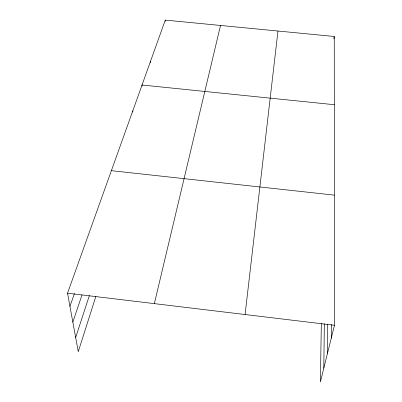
<?xml version="1.0" encoding="UTF-8"?>
<svg xmlns="http://www.w3.org/2000/svg" width="402" height="402" viewBox="0 0 402 402"><rect width="100%" height="100%" fill="white"/><g stroke="black" fill="none" stroke-linecap="round" stroke-linejoin="round"><path stroke-width="0.6" d="M331.283 338.077L331.328 324.354M327.499 353.293L327.731 324.133M323.801 368.177L324.344 323.831M321.334 323.489L320.384 381.9L334.469 325.278L334.253 36.481L165.262 20.1L67.531 293.194L78.269 351.655L95.872 296.38M245.089 314.535L277.973 31.024M333.851 38.878L334.253 36.481M154.343 303.626L220.517 25.457M75.661 337.464L89.375 295.586M72.837 322.087L82.038 294.837M69.953 306.384L74.455 293.47M334.303 104.711L142.032 85.013L142.092 86.224M111.379 170.674L334.374 195.141M67.531 293.194L334.469 325.278M132.796 110.821L132.876 112.047M150.454 61.476L150.504 62.722M165.262 20.1L165.287 21.301"/></g></svg>
